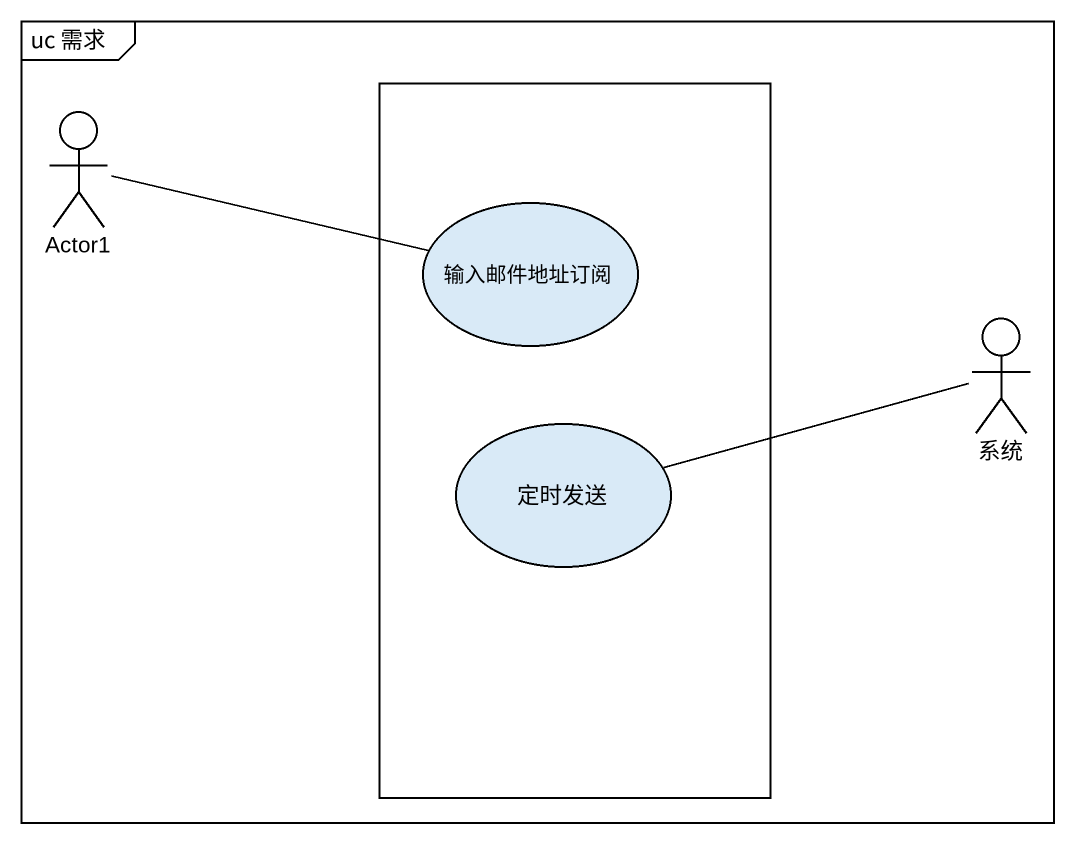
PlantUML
@startuml
mainframe uc 需求
rectangle " " as rectangle1 {
  usecase 输入邮件地址订阅
  usecase 定时发送
}
actor Actor1
actor 系统
Actor1 -right- 输入邮件地址订阅
系统 -left- 定时发送
@enduml
